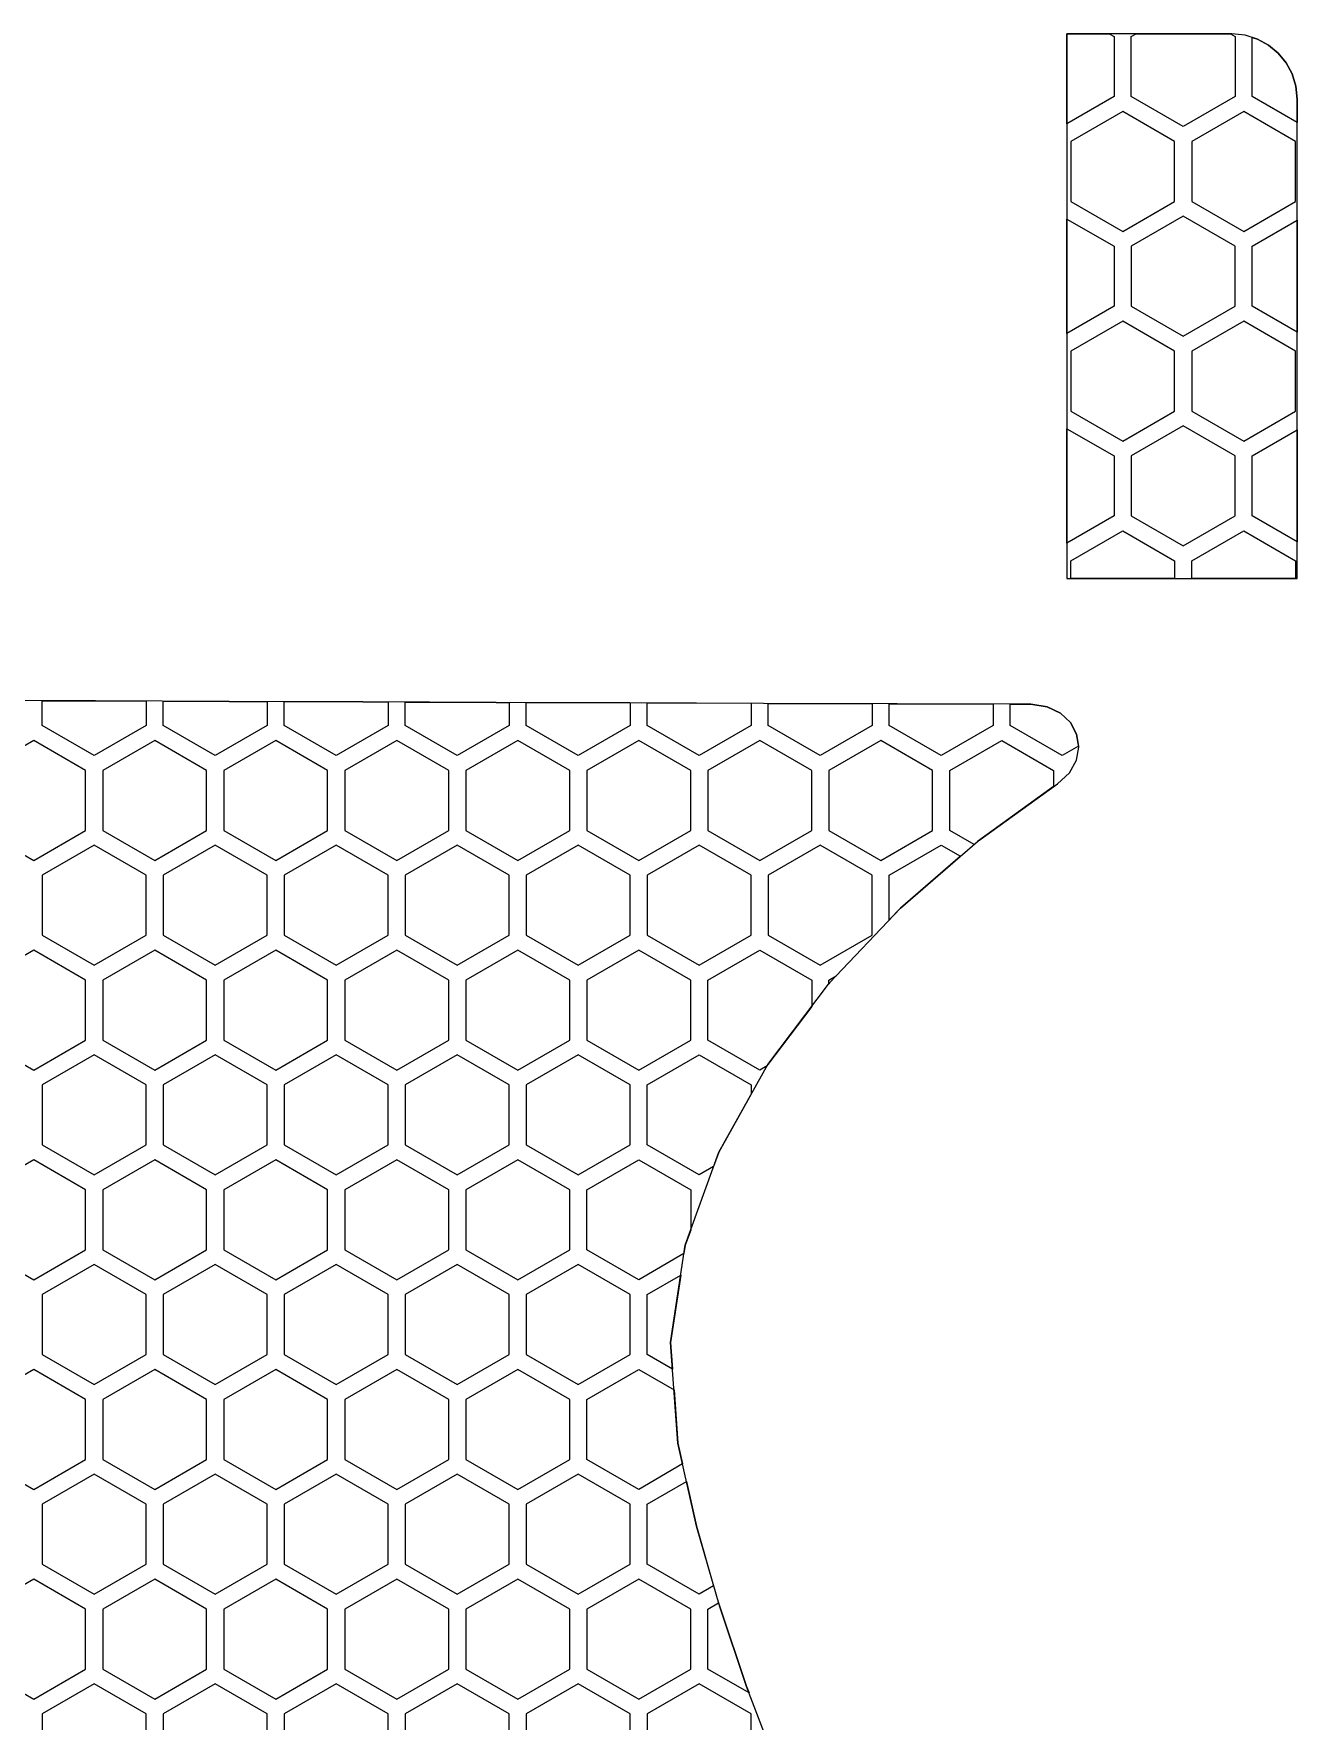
# Model space of a CAD drawing. Header units: millimetres. Extents: x 16 to 185, y -163 to -56.
# Drawn here: x 141.19 to 178.07, y -105.04 to -55.81 of the extents above; entities that cross this region are included whole.
import ezdxf

# ---------------------------------------------------------------- set-up
doc = ezdxf.new("R2010")
doc.units = ezdxf.units.MM
for name, color, linetype in [('outline_2', 3, 'Continuous'), ('outline_5', 3, 'Continuous'), ('pattern_0212', 2, 'Continuous'), ('pattern_0213', 2, 'Continuous'), ('pattern_0214', 2, 'Continuous'), ('pattern_0215', 2, 'Continuous'), ('pattern_0216', 2, 'Continuous'), ('pattern_0217', 2, 'Continuous'), ('pattern_0221', 2, 'Continuous'), ('pattern_0222', 2, 'Continuous'), ('pattern_0223', 2, 'Continuous'), ('pattern_0224', 2, 'Continuous'), ('pattern_0225', 2, 'Continuous'), ('pattern_0226', 2, 'Continuous'), ('pattern_0227', 2, 'Continuous'), ('pattern_0233', 2, 'Continuous'), ('pattern_0234', 2, 'Continuous'), ('pattern_0235', 2, 'Continuous'), ('pattern_0236', 2, 'Continuous'), ('pattern_0237', 2, 'Continuous'), ('pattern_0238', 2, 'Continuous'), ('pattern_0243', 2, 'Continuous'), ('pattern_0244', 2, 'Continuous'), ('pattern_0245', 2, 'Continuous'), ('pattern_0246', 2, 'Continuous'), ('pattern_0247', 2, 'Continuous'), ('pattern_0248', 2, 'Continuous'), ('pattern_0255', 2, 'Continuous'), ('pattern_0256', 2, 'Continuous'), ('pattern_0257', 2, 'Continuous'), ('pattern_0258', 2, 'Continuous'), ('pattern_0259', 2, 'Continuous'), ('pattern_0260', 2, 'Continuous'), ('pattern_0267', 2, 'Continuous'), ('pattern_0268', 2, 'Continuous'), ('pattern_0269', 2, 'Continuous'), ('pattern_0270', 2, 'Continuous'), ('pattern_0271', 2, 'Continuous'), ('pattern_0272', 2, 'Continuous'), ('pattern_0282', 2, 'Continuous'), ('pattern_0283', 2, 'Continuous'), ('pattern_0284', 2, 'Continuous'), ('pattern_0285', 2, 'Continuous'), ('pattern_0286', 2, 'Continuous'), ('pattern_0287', 2, 'Continuous'), ('pattern_0303', 2, 'Continuous'), ('pattern_0304', 2, 'Continuous'), ('pattern_0305', 2, 'Continuous'), ('pattern_0306', 2, 'Continuous'), ('pattern_0307', 2, 'Continuous'), ('pattern_0308', 2, 'Continuous'), ('pattern_0309', 2, 'Continuous'), ('pattern_0310', 2, 'Continuous'), ('pattern_0340', 2, 'Continuous'), ('pattern_0341', 2, 'Continuous'), ('pattern_0342', 2, 'Continuous'), ('pattern_0343', 2, 'Continuous'), ('pattern_0344', 2, 'Continuous'), ('pattern_0345', 2, 'Continuous'), ('pattern_0346', 2, 'Continuous'), ('pattern_0347', 2, 'Continuous'), ('pattern_0376', 2, 'Continuous'), ('pattern_0377', 2, 'Continuous'), ('pattern_0378', 2, 'Continuous'), ('pattern_0379', 2, 'Continuous'), ('pattern_0380', 2, 'Continuous'), ('pattern_0381', 2, 'Continuous'), ('pattern_0382', 2, 'Continuous'), ('pattern_0383', 2, 'Continuous'), ('pattern_0384', 2, 'Continuous'), ('pattern_0413', 2, 'Continuous'), ('pattern_0414', 2, 'Continuous'), ('pattern_0415', 2, 'Continuous'), ('pattern_0416', 2, 'Continuous'), ('pattern_0417', 2, 'Continuous'), ('pattern_0418', 2, 'Continuous'), ('pattern_0419', 2, 'Continuous'), ('pattern_0420', 2, 'Continuous'), ('pattern_0421', 2, 'Continuous'), ('pattern_0450', 2, 'Continuous'), ('pattern_0451', 2, 'Continuous'), ('pattern_0480', 2, 'Continuous'), ('pattern_0481', 2, 'Continuous'), ('pattern_0482', 2, 'Continuous'), ('pattern_0511', 2, 'Continuous'), ('pattern_0512', 2, 'Continuous'), ('pattern_0541', 2, 'Continuous'), ('pattern_0542', 2, 'Continuous'), ('pattern_0543', 2, 'Continuous'), ('pattern_0572', 2, 'Continuous'), ('pattern_0573', 2, 'Continuous'), ('pattern_0602', 2, 'Continuous'), ('pattern_0603', 2, 'Continuous'), ('pattern_0604', 2, 'Continuous')]:
    doc.layers.add(name, color=color, linetype=linetype)

msp = doc.modelspace()

# ---------------------------------------------------------------- linework, layer by layer
at = {"layer": 'outline_2'}
msp.add_lwpolyline([(171.346, -55.808), (171.346, -57.794), (171.346, -59.78), (171.346, -61.767), (171.346, -63.753), (171.346, -65.739), (171.346, -67.725), (171.346, -69.712), (171.346, -71.698), (172.186, -71.698), (173.026, -71.698), (173.866, -71.698), (174.706, -71.698), (175.546, -71.698), (176.386, -71.698), (177.226, -71.698), (178.066, -71.698), (178.066, -69.951), (178.066, -68.203), (178.066, -66.456), (178.066, -64.709), (178.066, -62.962), (178.066, -61.214), (178.066, -59.467), (178.066, -57.72), (178.027, -57.335), (177.916, -56.977), (177.741, -56.653), (177.508, -56.371), (177.226, -56.138), (176.902, -55.962), (176.544, -55.851), (176.16, -55.811), (175.558, -55.811), (174.956, -55.81), (174.355, -55.81), (173.753, -55.809), (173.151, -55.809), (172.549, -55.808), (171.948, -55.808)], close=True, dxfattribs=at)
at = {"layer": 'outline_5'}
msp.add_lwpolyline([(162.866, -106.306), (161.996, -104.02), (161.211, -101.702), (160.536, -99.342), (159.993, -96.928), (159.776, -93.988), (160.204, -91.148), (161.182, -88.434), (162.618, -85.873), (164.417, -83.491), (166.488, -81.315), (168.735, -79.37), (171.066, -77.685), (171.421, -77.367), (171.626, -77.002), (171.691, -76.619), (171.628, -76.243), (171.445, -75.903), (171.154, -75.626), (170.764, -75.439), (170.286, -75.37), (166.387, -75.356), (162.488, -75.342), (158.59, -75.328), (154.691, -75.314), (150.792, -75.3), (146.894, -75.286), (142.995, -75.272), (139.097, -75.258)], dxfattribs=at)
at = {"layer": 'pattern_0212'}
msp.add_lwpolyline([(144.474, -104.82), (142.958, -103.945), (141.443, -104.82), (141.443, -106.57), (142.958, -107.445), (144.474, -106.57)], close=True, dxfattribs=at)
at = {"layer": 'pattern_0213'}
msp.add_lwpolyline([(148.005, -104.82), (146.489, -103.945), (144.974, -104.82), (144.974, -106.57), (146.489, -107.445), (148.005, -106.57)], close=True, dxfattribs=at)
at = {"layer": 'pattern_0214'}
msp.add_lwpolyline([(151.536, -104.82), (150.02, -103.945), (148.505, -104.82), (148.505, -106.57), (150.02, -107.445), (151.536, -106.57)], close=True, dxfattribs=at)
at = {"layer": 'pattern_0215'}
msp.add_lwpolyline([(155.067, -104.82), (153.552, -103.945), (152.036, -104.82), (152.036, -106.57), (153.552, -107.445), (155.067, -106.57)], close=True, dxfattribs=at)
at = {"layer": 'pattern_0216'}
msp.add_lwpolyline([(158.598, -104.82), (157.083, -103.945), (155.567, -104.82), (155.567, -106.57), (157.083, -107.445), (158.598, -106.57)], close=True, dxfattribs=at)
at = {"layer": 'pattern_0217'}
msp.add_lwpolyline([(162.129, -104.82), (160.614, -103.945), (159.098, -104.82), (159.098, -106.57), (160.614, -107.445), (162.129, -106.57)], close=True, dxfattribs=at)
at = {"layer": 'pattern_0221'}
msp.add_lwpolyline([(142.708, -101.762), (141.193, -100.887), (139.677, -101.762), (139.677, -103.512), (141.193, -104.387), (142.708, -103.512)], close=True, dxfattribs=at)
at = {"layer": 'pattern_0222'}
msp.add_lwpolyline([(146.239, -101.762), (144.724, -100.887), (143.208, -101.762), (143.208, -103.512), (144.724, -104.387), (146.239, -103.512)], close=True, dxfattribs=at)
at = {"layer": 'pattern_0223'}
msp.add_lwpolyline([(149.77, -101.762), (148.255, -100.887), (146.739, -101.762), (146.739, -103.512), (148.255, -104.387), (149.77, -103.512)], close=True, dxfattribs=at)
at = {"layer": 'pattern_0224'}
msp.add_lwpolyline([(153.302, -101.762), (151.786, -100.887), (150.27, -101.762), (150.27, -103.512), (151.786, -104.387), (153.302, -103.512)], close=True, dxfattribs=at)
at = {"layer": 'pattern_0225'}
msp.add_lwpolyline([(156.833, -101.762), (155.317, -100.887), (153.802, -101.762), (153.802, -103.512), (155.317, -104.387), (156.833, -103.512)], close=True, dxfattribs=at)
at = {"layer": 'pattern_0226'}
msp.add_lwpolyline([(160.364, -101.762), (158.848, -100.887), (157.333, -101.762), (157.333, -103.512), (158.848, -104.387), (160.364, -103.512)], close=True, dxfattribs=at)
at = {"layer": 'pattern_0227'}
msp.add_lwpolyline([(161.211, -101.702), (161.996, -104.02), (162.067, -104.206), (160.864, -103.512), (160.864, -101.762), (161.176, -101.581)], close=True, dxfattribs=at)
at = {"layer": 'pattern_0233'}
msp.add_lwpolyline([(144.474, -98.704), (142.958, -97.829), (141.443, -98.704), (141.443, -100.454), (142.958, -101.329), (144.474, -100.454)], close=True, dxfattribs=at)
at = {"layer": 'pattern_0234'}
msp.add_lwpolyline([(148.005, -98.704), (146.489, -97.829), (144.974, -98.704), (144.974, -100.454), (146.489, -101.329), (148.005, -100.454)], close=True, dxfattribs=at)
at = {"layer": 'pattern_0235'}
msp.add_lwpolyline([(151.536, -98.704), (150.02, -97.829), (148.505, -98.704), (148.505, -100.454), (150.02, -101.329), (151.536, -100.454)], close=True, dxfattribs=at)
at = {"layer": 'pattern_0236'}
msp.add_lwpolyline([(155.067, -98.704), (153.552, -97.829), (152.036, -98.704), (152.036, -100.454), (153.552, -101.329), (155.067, -100.454)], close=True, dxfattribs=at)
at = {"layer": 'pattern_0237'}
msp.add_lwpolyline([(158.598, -98.704), (157.083, -97.829), (155.567, -98.704), (155.567, -100.454), (157.083, -101.329), (158.598, -100.454)], close=True, dxfattribs=at)
at = {"layer": 'pattern_0238'}
msp.add_lwpolyline([(160.536, -99.342), (161.035, -101.086), (160.614, -101.329), (159.098, -100.454), (159.098, -98.704), (160.244, -98.042)], close=True, dxfattribs=at)
at = {"layer": 'pattern_0243'}
msp.add_lwpolyline([(142.708, -95.646), (141.193, -94.771), (139.677, -95.646), (139.677, -97.396), (141.193, -98.271), (142.708, -97.396)], close=True, dxfattribs=at)
at = {"layer": 'pattern_0244'}
msp.add_lwpolyline([(146.239, -95.646), (144.724, -94.771), (143.208, -95.646), (143.208, -97.396), (144.724, -98.271), (146.239, -97.396)], close=True, dxfattribs=at)
at = {"layer": 'pattern_0245'}
msp.add_lwpolyline([(149.77, -95.646), (148.255, -94.771), (146.739, -95.646), (146.739, -97.396), (148.255, -98.271), (149.77, -97.396)], close=True, dxfattribs=at)
at = {"layer": 'pattern_0246'}
msp.add_lwpolyline([(153.302, -95.646), (151.786, -94.771), (150.27, -95.646), (150.27, -97.396), (151.786, -98.271), (153.302, -97.396)], close=True, dxfattribs=at)
at = {"layer": 'pattern_0247'}
msp.add_lwpolyline([(156.833, -95.646), (155.317, -94.771), (153.802, -95.646), (153.802, -97.396), (155.317, -98.271), (156.833, -97.396)], close=True, dxfattribs=at)
at = {"layer": 'pattern_0248'}
msp.add_lwpolyline([(159.993, -96.928), (160.129, -97.531), (158.848, -98.271), (157.333, -97.396), (157.333, -95.646), (158.848, -94.771), (159.878, -95.365)], close=True, dxfattribs=at)
at = {"layer": 'pattern_0255'}
msp.add_lwpolyline([(144.474, -92.588), (142.958, -91.713), (141.443, -92.588), (141.443, -94.338), (142.958, -95.213), (144.474, -94.338)], close=True, dxfattribs=at)
at = {"layer": 'pattern_0256'}
msp.add_lwpolyline([(148.005, -92.588), (146.489, -91.713), (144.974, -92.588), (144.974, -94.338), (146.489, -95.213), (148.005, -94.338)], close=True, dxfattribs=at)
at = {"layer": 'pattern_0257'}
msp.add_lwpolyline([(151.536, -92.588), (150.02, -91.713), (148.505, -92.588), (148.505, -94.338), (150.02, -95.213), (151.536, -94.338)], close=True, dxfattribs=at)
at = {"layer": 'pattern_0258'}
msp.add_lwpolyline([(155.067, -92.588), (153.552, -91.713), (152.036, -92.588), (152.036, -94.338), (153.552, -95.213), (155.067, -94.338)], close=True, dxfattribs=at)
at = {"layer": 'pattern_0259'}
msp.add_lwpolyline([(158.598, -92.588), (157.083, -91.713), (155.567, -92.588), (155.567, -94.338), (157.083, -95.213), (158.598, -94.338)], close=True, dxfattribs=at)
at = {"layer": 'pattern_0260'}
msp.add_lwpolyline([(159.776, -93.988), (159.834, -94.762), (159.098, -94.338), (159.098, -92.588), (160.072, -92.026)], close=True, dxfattribs=at)
at = {"layer": 'pattern_0267'}
msp.add_lwpolyline([(142.708, -89.53), (141.193, -88.655), (139.677, -89.53), (139.677, -91.28), (141.193, -92.155), (142.708, -91.28)], close=True, dxfattribs=at)
at = {"layer": 'pattern_0268'}
msp.add_lwpolyline([(146.239, -89.53), (144.724, -88.655), (143.208, -89.53), (143.208, -91.28), (144.724, -92.155), (146.239, -91.28)], close=True, dxfattribs=at)
at = {"layer": 'pattern_0269'}
msp.add_lwpolyline([(149.77, -89.53), (148.255, -88.655), (146.739, -89.53), (146.739, -91.28), (148.255, -92.155), (149.77, -91.28)], close=True, dxfattribs=at)
at = {"layer": 'pattern_0270'}
msp.add_lwpolyline([(153.302, -89.53), (151.786, -88.655), (150.27, -89.53), (150.27, -91.28), (151.786, -92.155), (153.302, -91.28)], close=True, dxfattribs=at)
at = {"layer": 'pattern_0271'}
msp.add_lwpolyline([(156.833, -89.53), (155.317, -88.655), (153.802, -89.53), (153.802, -91.28), (155.317, -92.155), (156.833, -91.28)], close=True, dxfattribs=at)
at = {"layer": 'pattern_0272'}
msp.add_lwpolyline([(160.204, -91.148), (160.167, -91.393), (158.848, -92.155), (157.333, -91.28), (157.333, -89.53), (158.848, -88.655), (160.364, -89.53), (160.364, -90.705)], close=True, dxfattribs=at)
at = {"layer": 'pattern_0282'}
msp.add_lwpolyline([(144.474, -86.472), (142.958, -85.597), (141.443, -86.472), (141.443, -88.222), (142.958, -89.097), (144.474, -88.222)], close=True, dxfattribs=at)
at = {"layer": 'pattern_0283'}
msp.add_lwpolyline([(148.005, -86.472), (146.489, -85.597), (144.974, -86.472), (144.974, -88.222), (146.489, -89.097), (148.005, -88.222)], close=True, dxfattribs=at)
at = {"layer": 'pattern_0284'}
msp.add_lwpolyline([(151.536, -86.472), (150.02, -85.597), (148.505, -86.472), (148.505, -88.222), (150.02, -89.097), (151.536, -88.222)], close=True, dxfattribs=at)
at = {"layer": 'pattern_0285'}
msp.add_lwpolyline([(155.067, -86.472), (153.552, -85.597), (152.036, -86.472), (152.036, -88.222), (153.552, -89.097), (155.067, -88.222)], close=True, dxfattribs=at)
at = {"layer": 'pattern_0286'}
msp.add_lwpolyline([(158.598, -86.472), (157.083, -85.597), (155.567, -86.472), (155.567, -88.222), (157.083, -89.097), (158.598, -88.222)], close=True, dxfattribs=at)
at = {"layer": 'pattern_0287'}
msp.add_lwpolyline([(161.182, -88.434), (161.03, -88.856), (160.614, -89.097), (159.098, -88.222), (159.098, -86.472), (160.614, -85.597), (162.129, -86.472), (162.129, -86.744)], close=True, dxfattribs=at)
at = {"layer": 'pattern_0303'}
msp.add_lwpolyline([(142.708, -83.414), (141.193, -82.539), (139.677, -83.414), (139.677, -85.164), (141.193, -86.039), (142.708, -85.164)], close=True, dxfattribs=at)
at = {"layer": 'pattern_0304'}
msp.add_lwpolyline([(146.239, -83.414), (144.724, -82.539), (143.208, -83.414), (143.208, -85.164), (144.724, -86.039), (146.239, -85.164)], close=True, dxfattribs=at)
at = {"layer": 'pattern_0305'}
msp.add_lwpolyline([(149.77, -83.414), (148.255, -82.539), (146.739, -83.414), (146.739, -85.164), (148.255, -86.039), (149.77, -85.164)], close=True, dxfattribs=at)
at = {"layer": 'pattern_0306'}
msp.add_lwpolyline([(153.302, -83.414), (151.786, -82.539), (150.27, -83.414), (150.27, -85.164), (151.786, -86.039), (153.302, -85.164)], close=True, dxfattribs=at)
at = {"layer": 'pattern_0307'}
msp.add_lwpolyline([(156.833, -83.414), (155.317, -82.539), (153.802, -83.414), (153.802, -85.164), (155.317, -86.039), (156.833, -85.164)], close=True, dxfattribs=at)
at = {"layer": 'pattern_0308'}
msp.add_lwpolyline([(160.364, -83.414), (158.848, -82.539), (157.333, -83.414), (157.333, -85.164), (158.848, -86.039), (160.364, -85.164)], close=True, dxfattribs=at)
at = {"layer": 'pattern_0309'}
msp.add_lwpolyline([(162.618, -85.873), (162.594, -85.914), (162.379, -86.039), (160.864, -85.164), (160.864, -83.414), (162.379, -82.539), (163.895, -83.414), (163.895, -84.183)], close=True, dxfattribs=at)
at = {"layer": 'pattern_0310'}
msp.add_lwpolyline([(164.417, -83.491), (164.395, -83.521), (164.395, -83.414), (164.608, -83.291)], close=True, dxfattribs=at)
at = {"layer": 'pattern_0340'}
msp.add_lwpolyline([(144.474, -80.356), (142.958, -79.481), (141.443, -80.356), (141.443, -82.106), (142.958, -82.981), (144.474, -82.106)], close=True, dxfattribs=at)
at = {"layer": 'pattern_0341'}
msp.add_lwpolyline([(148.005, -80.356), (146.489, -79.481), (144.974, -80.356), (144.974, -82.106), (146.489, -82.981), (148.005, -82.106)], close=True, dxfattribs=at)
at = {"layer": 'pattern_0342'}
msp.add_lwpolyline([(151.536, -80.356), (150.02, -79.481), (148.505, -80.356), (148.505, -82.106), (150.02, -82.981), (151.536, -82.106)], close=True, dxfattribs=at)
at = {"layer": 'pattern_0343'}
msp.add_lwpolyline([(155.067, -80.356), (153.552, -79.481), (152.036, -80.356), (152.036, -82.106), (153.552, -82.981), (155.067, -82.106)], close=True, dxfattribs=at)
at = {"layer": 'pattern_0344'}
msp.add_lwpolyline([(158.598, -80.356), (157.083, -79.481), (155.567, -80.356), (155.567, -82.106), (157.083, -82.981), (158.598, -82.106)], close=True, dxfattribs=at)
at = {"layer": 'pattern_0345'}
msp.add_lwpolyline([(162.129, -80.356), (160.614, -79.481), (159.098, -80.356), (159.098, -82.106), (160.614, -82.981), (162.129, -82.106)], close=True, dxfattribs=at)
at = {"layer": 'pattern_0346'}
msp.add_lwpolyline([(165.66, -80.356), (164.145, -79.481), (162.629, -80.356), (162.629, -82.106), (164.145, -82.981), (165.66, -82.106)], close=True, dxfattribs=at)
at = {"layer": 'pattern_0347'}
msp.add_lwpolyline([(166.488, -81.315), (166.16, -81.659), (166.16, -80.356), (167.676, -79.481), (168.235, -79.803)], close=True, dxfattribs=at)
at = {"layer": 'pattern_0376'}
msp.add_lwpolyline([(142.708, -77.298), (141.193, -76.423), (139.677, -77.298), (139.677, -79.048), (141.193, -79.923), (142.708, -79.048)], close=True, dxfattribs=at)
at = {"layer": 'pattern_0377'}
msp.add_lwpolyline([(146.239, -77.298), (144.724, -76.423), (143.208, -77.298), (143.208, -79.048), (144.724, -79.923), (146.239, -79.048)], close=True, dxfattribs=at)
at = {"layer": 'pattern_0378'}
msp.add_lwpolyline([(149.77, -77.298), (148.255, -76.423), (146.739, -77.298), (146.739, -79.048), (148.255, -79.923), (149.77, -79.048)], close=True, dxfattribs=at)
at = {"layer": 'pattern_0379'}
msp.add_lwpolyline([(153.302, -77.298), (151.786, -76.423), (150.27, -77.298), (150.27, -79.048), (151.786, -79.923), (153.302, -79.048)], close=True, dxfattribs=at)
at = {"layer": 'pattern_0380'}
msp.add_lwpolyline([(156.833, -77.298), (155.317, -76.423), (153.802, -77.298), (153.802, -79.048), (155.317, -79.923), (156.833, -79.048)], close=True, dxfattribs=at)
at = {"layer": 'pattern_0381'}
msp.add_lwpolyline([(160.364, -77.298), (158.848, -76.423), (157.333, -77.298), (157.333, -79.048), (158.848, -79.923), (160.364, -79.048)], close=True, dxfattribs=at)
at = {"layer": 'pattern_0382'}
msp.add_lwpolyline([(163.895, -77.298), (162.379, -76.423), (160.864, -77.298), (160.864, -79.048), (162.379, -79.923), (163.895, -79.048)], close=True, dxfattribs=at)
at = {"layer": 'pattern_0383'}
msp.add_lwpolyline([(167.426, -77.298), (165.91, -76.423), (164.395, -77.298), (164.395, -79.048), (165.91, -79.923), (167.426, -79.048)], close=True, dxfattribs=at)
at = {"layer": 'pattern_0384'}
msp.add_lwpolyline([(168.735, -79.37), (168.635, -79.457), (167.926, -79.048), (167.926, -77.298), (169.441, -76.423), (170.957, -77.298), (170.957, -77.764)], close=True, dxfattribs=at)
at = {"layer": 'pattern_0413'}
msp.add_lwpolyline([(142.995, -75.272), (144.474, -75.277), (144.474, -75.99), (142.958, -76.865), (141.443, -75.99), (141.443, -75.266)], close=True, dxfattribs=at)
at = {"layer": 'pattern_0414'}
msp.add_lwpolyline([(146.894, -75.286), (148.005, -75.29), (148.005, -75.99), (146.489, -76.865), (144.974, -75.99), (144.974, -75.279)], close=True, dxfattribs=at)
at = {"layer": 'pattern_0415'}
msp.add_lwpolyline([(150.792, -75.3), (151.536, -75.303), (151.536, -75.99), (150.02, -76.865), (148.505, -75.99), (148.505, -75.292)], close=True, dxfattribs=at)
at = {"layer": 'pattern_0416'}
msp.add_lwpolyline([(154.691, -75.314), (155.067, -75.315), (155.067, -75.99), (153.552, -76.865), (152.036, -75.99), (152.036, -75.304)], close=True, dxfattribs=at)
at = {"layer": 'pattern_0417'}
msp.add_lwpolyline([(158.59, -75.328), (158.598, -75.328), (158.598, -75.99), (157.083, -76.865), (155.567, -75.99), (155.567, -75.317)], close=True, dxfattribs=at)
at = {"layer": 'pattern_0418'}
msp.add_lwpolyline([(162.129, -75.34), (162.129, -75.99), (160.614, -76.865), (159.098, -75.99), (159.098, -75.33)], close=True, dxfattribs=at)
at = {"layer": 'pattern_0419'}
msp.add_lwpolyline([(165.66, -75.353), (165.66, -75.99), (164.145, -76.865), (162.629, -75.99), (162.629, -75.342)], close=True, dxfattribs=at)
at = {"layer": 'pattern_0420'}
msp.add_lwpolyline([(166.387, -75.356), (169.191, -75.366), (169.191, -75.99), (167.676, -76.865), (166.16, -75.99), (166.16, -75.355)], close=True, dxfattribs=at)
at = {"layer": 'pattern_0421'}
msp.add_lwpolyline([(170.286, -75.37), (170.764, -75.439), (171.154, -75.626), (171.445, -75.903), (171.628, -76.243), (171.686, -76.588), (171.207, -76.865), (169.691, -75.99), (169.691, -75.368)], close=True, dxfattribs=at)
at = {"layer": 'pattern_0450'}
msp.add_lwpolyline([(173.866, -71.698), (173.026, -71.698), (172.186, -71.698), (171.457, -71.698), (171.457, -71.182), (172.972, -70.307), (174.488, -71.182), (174.488, -71.698)], close=True, dxfattribs=at)
at = {"layer": 'pattern_0451'}
msp.add_lwpolyline([(177.226, -71.698), (176.386, -71.698), (175.546, -71.698), (174.988, -71.698), (174.988, -71.182), (176.504, -70.307), (178.019, -71.182), (178.019, -71.698)], close=True, dxfattribs=at)
at = {"layer": 'pattern_0480'}
msp.add_lwpolyline([(171.346, -69.712), (171.346, -67.725), (171.346, -67.329), (172.722, -68.124), (172.722, -69.874), (171.346, -70.668)], close=True, dxfattribs=at)
at = {"layer": 'pattern_0481'}
msp.add_lwpolyline([(176.254, -68.124), (174.738, -67.249), (173.222, -68.124), (173.222, -69.874), (174.738, -70.749), (176.254, -69.874)], close=True, dxfattribs=at)
at = {"layer": 'pattern_0482'}
msp.add_lwpolyline([(178.066, -68.203), (178.066, -69.951), (178.066, -70.631), (176.754, -69.874), (176.754, -68.124), (178.066, -67.366)], close=True, dxfattribs=at)
at = {"layer": 'pattern_0511'}
msp.add_lwpolyline([(174.488, -65.066), (172.972, -64.191), (171.457, -65.066), (171.457, -66.816), (172.972, -67.691), (174.488, -66.816)], close=True, dxfattribs=at)
at = {"layer": 'pattern_0512'}
msp.add_lwpolyline([(178.019, -65.066), (176.504, -64.191), (174.988, -65.066), (174.988, -66.816), (176.504, -67.691), (178.019, -66.816)], close=True, dxfattribs=at)
at = {"layer": 'pattern_0541'}
msp.add_lwpolyline([(171.346, -63.753), (171.346, -61.767), (171.346, -61.213), (172.722, -62.008), (172.722, -63.758), (171.346, -64.552)], close=True, dxfattribs=at)
at = {"layer": 'pattern_0542'}
msp.add_lwpolyline([(176.254, -62.008), (174.738, -61.133), (173.222, -62.008), (173.222, -63.758), (174.738, -64.633), (176.254, -63.758)], close=True, dxfattribs=at)
at = {"layer": 'pattern_0543'}
msp.add_lwpolyline([(178.066, -62.962), (178.066, -64.515), (176.754, -63.758), (176.754, -62.008), (178.066, -61.25)], close=True, dxfattribs=at)
at = {"layer": 'pattern_0572'}
msp.add_lwpolyline([(174.488, -58.95), (172.972, -58.075), (171.457, -58.95), (171.457, -60.7), (172.972, -61.575), (174.488, -60.7)], close=True, dxfattribs=at)
at = {"layer": 'pattern_0573'}
msp.add_lwpolyline([(178.019, -58.95), (176.504, -58.075), (174.988, -58.95), (174.988, -60.7), (176.504, -61.575), (178.019, -60.7)], close=True, dxfattribs=at)
at = {"layer": 'pattern_0602'}
msp.add_lwpolyline([(171.346, -57.794), (171.346, -55.808), (171.948, -55.808), (172.549, -55.808), (172.579, -55.808), (172.722, -55.892), (172.722, -57.642), (171.346, -58.436)], close=True, dxfattribs=at)
at = {"layer": 'pattern_0603'}
msp.add_lwpolyline([(173.753, -55.809), (174.355, -55.81), (174.956, -55.81), (175.558, -55.811), (176.115, -55.811), (176.254, -55.892), (176.254, -57.642), (174.738, -58.517), (173.222, -57.642), (173.222, -55.892), (173.365, -55.809)], close=True, dxfattribs=at)
at = {"layer": 'pattern_0604'}
msp.add_lwpolyline([(176.902, -55.962), (177.226, -56.138), (177.508, -56.371), (177.741, -56.653), (177.916, -56.977), (178.027, -57.335), (178.066, -57.72), (178.066, -58.399), (176.754, -57.642), (176.754, -55.916)], close=True, dxfattribs=at)

doc.saveas('drawing.dxf')
